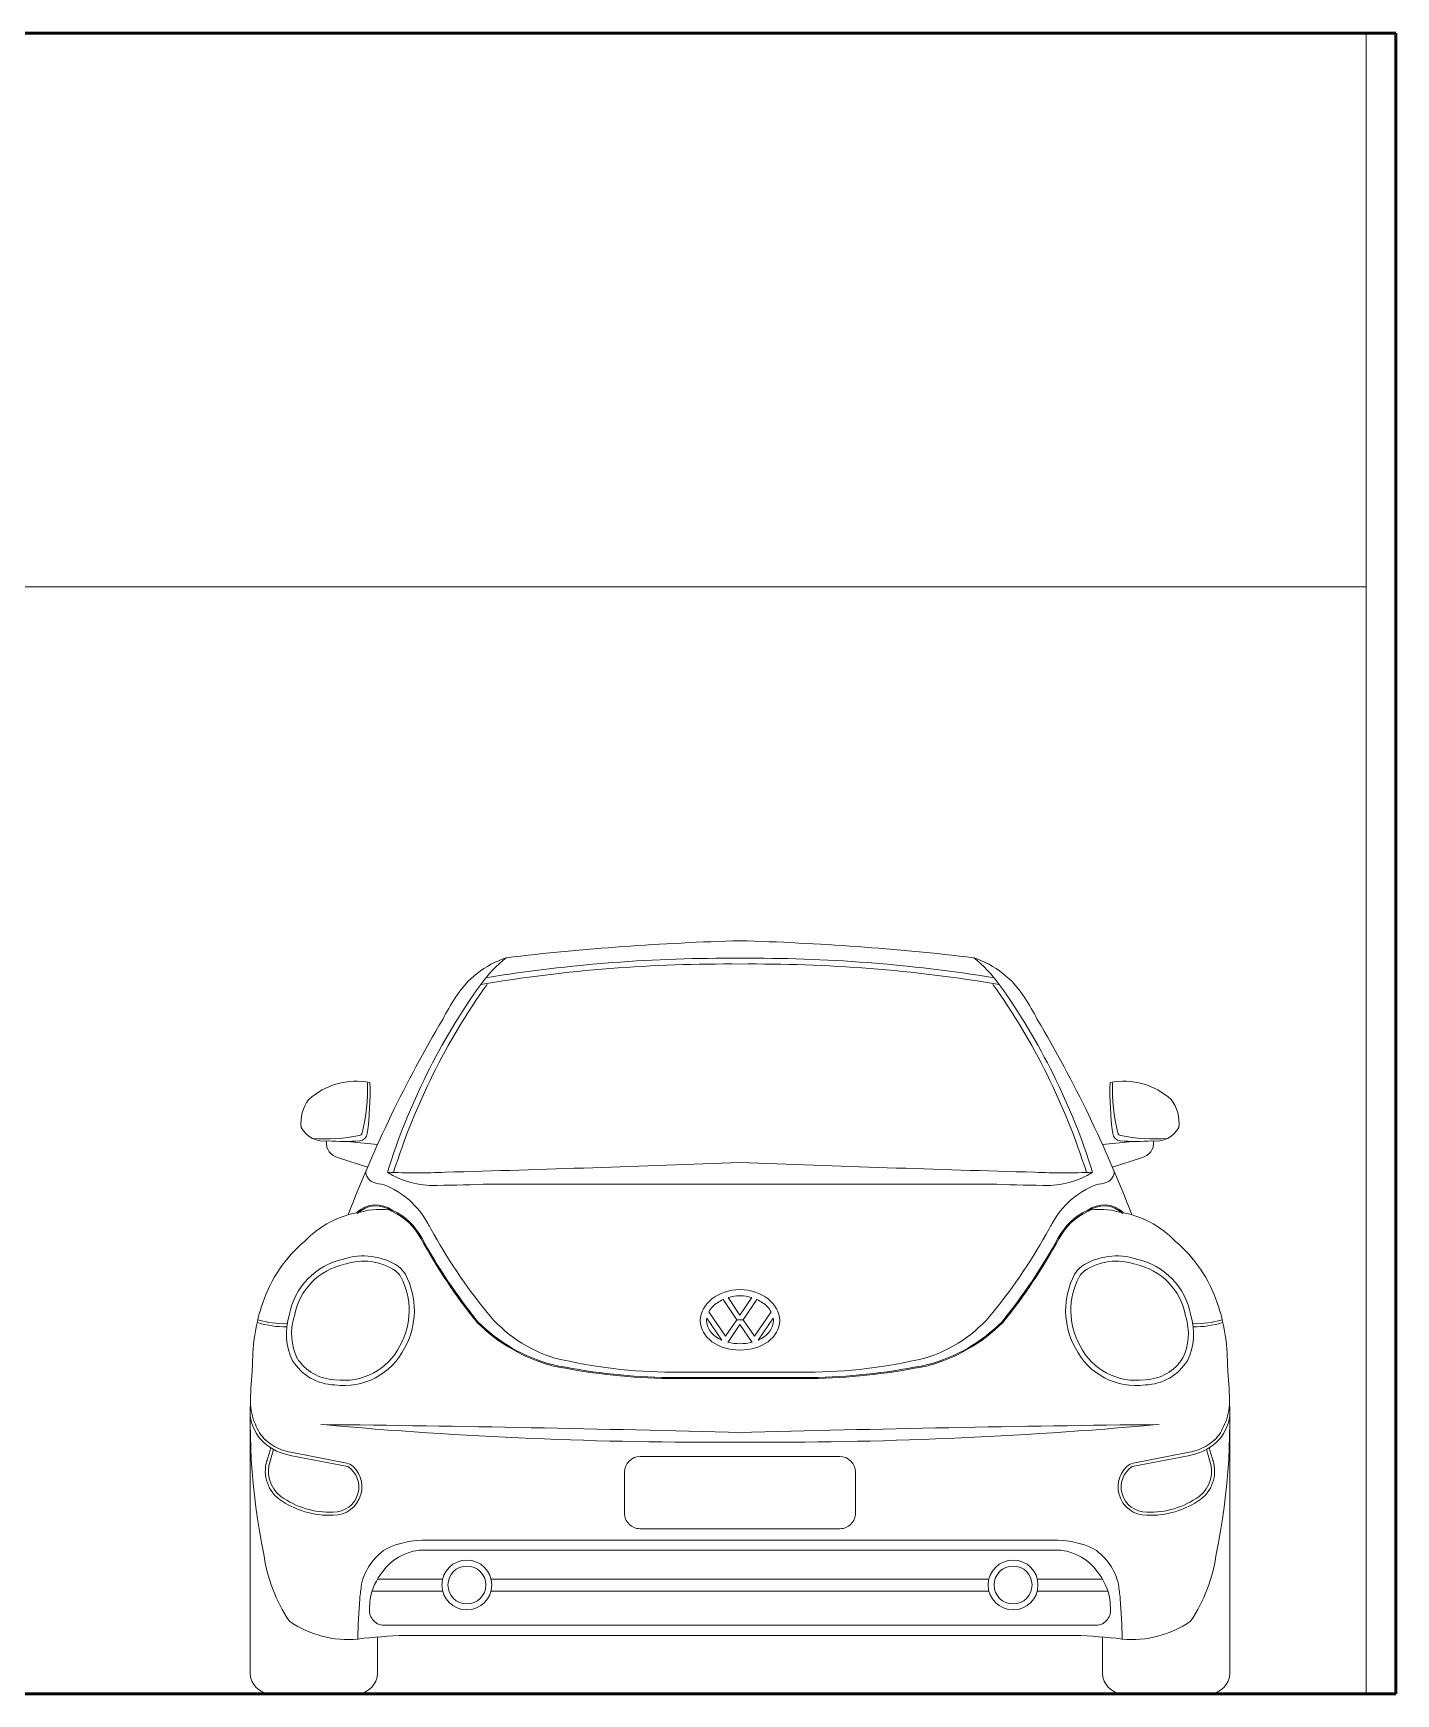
# Model space of a CAD drawing. Header units: millimetres. Extents: x 42 to 552, y 43 to 535.
# Drawn here: x 297.165 to 299.627, y 479.701 to 482.701 of the extents above; entities that cross this region are included whole.
import ezdxf

# ---------------------------------------------------------------- set-up
doc = ezdxf.new("R2010")
doc.units = ezdxf.units.MM
doc.header["$LTSCALE"] = 0.75
doc.header["$MEASUREMENT"] = 0
for name, color, linetype, lineweight in [('Linhas', 7, 'Continuous', 15), ('Linhas finas', 7, 'Continuous', 0), ('Paredes', 7, 'Continuous', 50)]:
    doc.layers.add(name, color=color, linetype=linetype, lineweight=lineweight)

# ---------------------------------------------------------------- blocks, each defined once
blk = doc.blocks.new('BeetleF')
for p, q in [((0.06035097586158145, 0.9978918149004805), (0.1152387311595362, 0.9926204351010917)), ((1.48002256973453, 0.9978918149004805), (1.425134814436575, 0.9926204351010917)), ((0.04484220454494903, 0.9684934529857401), (0.09694025396385086, 0.9511593865034804)), ((1.495531341051162, 0.9684934529857401), (1.443433291632289, 0.9511593865034804)), ((0.3060078537045854, 0.9205808313106694), (0.7701867727980414, 0.9205808313106694)), ((1.234365691891526, 0.9205808313106694), (0.7701867727980414, 0.9205808313106694)), ((0.7440824289298575, 0.6458173120336212), (0.7139500162122943, 0.6900648304721031)), ((0.7644716281881472, 0.6757575454488851), (0.7396238577511838, 0.7122449051193769)), ((0.7701867727980414, 0.6841498693187269), (0.7487217543769589, 0.7156698742806249)), ((0.7701867727980414, 0.6841498693187269), (0.7916517912191523, 0.7156698742806249)), ((0.775901917407964, 0.6757575454488851), (0.8007496878449274, 0.7122449051193769)), ((0.7962911166662536, 0.6458173120336212), (0.8264235293837885, 0.6900648304721031)), ((0.7375538175235761, 0.6386195120609592), (0.7101425081820594, 0.6788712644473627)), ((0.7440824289298575, 0.6458173120336212), (0.7644716281881472, 0.6757575454488851)), ((0.7479868657318036, 0.634766079702942), (0.7701867727980414, 0.6673652215790185)), ((0.7701867727980414, 0.6757575454488851), (0.7644716281881472, 0.6757575454488851)), ((0.7701867727980414, 0.6757575454488851), (0.775901917407964, 0.6757575454488851)), ((0.792386679864336, 0.634766079702942), (0.7701867727980414, 0.6673652215790185)), ((0.7962911166662536, 0.6458173120336212), (0.775901917407964, 0.6757575454488851)), ((0.8028197280725919, 0.6386195120609592), (0.8302310374140518, 0.6788712644473627)), ((0.6286999420992174, 0.5714668628105066), (0.7701867727980414, 0.5714668628105066)), ((0.6479292909075696, 0.581164649983517), (0.7701867727980414, 0.581164649983517)), ((0.8924442546885416, 0.581164649983517), (0.7701867727980414, 0.581164649983517)), ((0.9116736034969222, 0.5714668628105066), (0.7701867727980414, 0.5714668628105066)), ((0.6286999420992174, 0.5695773371158026), (0.7701867727980414, 0.5695773371158026)), ((0.9116736034969222, 0.5695773371158026), (0.7701867727980414, 0.5695773371158026)), ((-0.1150359514135744, 0.4918041621391858), (-0.1150359514135744, 0.03779051389411237)), ((1.655409497009714, 0.4918041621391858), (1.655409497009714, 0.03779051389411237)), ((-0.08651067128602108, 0.4139996538500164), (-0.07770092776598858, 0.444236906732133)), ((-0.08106838006392536, 0.4124140207233893), (-0.07265514147556473, 0.4412903690727958)), ((-0.03966594733086026, 0.4301475319703911), (0.06154199033912278, 0.4105555994765311)), ((-0.03858861862894969, 0.4357127928831055), (0.06261931904106177, 0.4161208603892526)), ((0.5897561938503486, 0.4288232856682477), (0.7701867727980414, 0.4288232856682477)), ((0.950617351745791, 0.4288232856682477), (0.7701867727980414, 0.4288232856682477)), ((1.578962164225061, 0.4357127928831055), (1.477754226555106, 0.4161208603892526)), ((1.580039492927, 0.4301475319703911), (1.478831555256988, 0.4105555994765311)), ((1.621441925660037, 0.4124140207233893), (1.613028687071704, 0.4412903690727958)), ((1.626884216882189, 0.4139996538500164), (1.618074473362157, 0.444236906732133)), ((0.561413308429735, 0.3265675012628257), (0.561413308429735, 0.4004804002476625)), ((0.9789602371663477, 0.3265675012628257), (0.9789602371663477, 0.4004804002476625)), ((0.2047532430350145, 0.277353849369014), (0.7701867727980414, 0.277353849369014)), ((0.7701867727980414, 0.2982246158422406), (0.5897561938503202, 0.2982246158422406)), ((0.7701867727980414, 0.2982246158422406), (0.950617351745791, 0.2982246158422406)), ((1.335620302561097, 0.277353849369014), (0.7701867727980414, 0.277353849369014)), ((0.1918837532060422, 0.2592932037532627), (0.7701867727980414, 0.2592932037532627)), ((1.348489792390069, 0.2592932037532627), (0.7701867727980414, 0.2592932037532627)), ((0.1053118742721324, 0.185258690787137), (0.233094767705154, 0.185258690787137)), ((0.1151591308104685, 0.207240088983685), (0.232928874882333, 0.207240088983685)), ((0.3202714540942395, 0.185258690787137), (0.7701867727980414, 0.185258690787137)), ((0.3204373469171173, 0.207240088983685), (0.7701867727980414, 0.207240088983685)), ((1.219936198679051, 0.207240088983685), (0.7701867727980414, 0.207240088983685)), ((1.220102091501872, 0.185258690787137), (0.7701867727980414, 0.185258690787137)), ((1.435061671323979, 0.185258690787137), (1.307278777890957, 0.185258690787137)), ((1.425214414785643, 0.207240088983685), (1.307444670713835, 0.207240088983685)), ((0.1258363472351505, 0.123736309412795), (0.7701867727980414, 0.123736309412795)), ((1.411025699173933, 0.123736309412795), (0.7701867727980414, 0.123736309412795)), ((0.1150359514136028, 0.1025914380979813), (0.1150359514136028, 0.03779051389410526)), ((0.165060978569926, 0.1055973914591917), (0.7701867727980414, 0.1055973914591917)), ((1.375312567026185, 0.1055973914591917), (0.7701867727980414, 0.1055973914591917)), ((1.425337594182508, 0.1025914380979813), (1.425337594182508, 0.03779051389410526)), ((0.07724543751950819, 0), (-0.07724543751947976, 0)), ((1.463128108076631, 0), (1.617618983115591, 0))]:
    blk.add_line(p, q)
for centre, radius in [((0.2766831108996826, 0.1965789755398752), 0.04503434810594558), ((1.2636904346964, 0.1965789755398752), 0.04503434810594558), ((0.2766831108996826, 0.1965789755398752), 0.03427962315462962), ((1.2636904346964, 0.1965789755398752), 0.03427962315462962)]:
    blk.add_circle(centre, radius)
for centre, radius, start, end in [((0.9042395734713864, -3.415665073364309), 4.778059546491624, 91.60769609731334, 96.68880189698079), ((0.6361339721247248, -3.415665073364309), 4.778059546491624, 83.31119810301921, 88.39230390268668), ((0.4042620023633106, 1.162803736846506), 0.176381218037869, 108.7015683682327, 147.6571681445538), ((0.5229342476623344, 1.116365831043147), 0.2762055122586481, 129.3760751049129, 143.252434085376), ((0.7457122691218103, -1.365089494269224), 2.693879503624297, 89.47944774209756, 99.28659695702204), ((0.7946612764742724, -1.365089494269224), 2.693879503624297, 80.71340304297797, 90.52055225790245), ((1.017439297933777, 1.116365831043147), 0.2762055122586481, 36.74756591462399, 50.62392489508711), ((1.136111543232772, 1.162803736846506), 0.176381218037869, 32.34283185544624, 71.29843163176729), ((0.7457122691218103, -1.375404985453006), 2.693879503624297, 89.47944774209756, 99.48873049920087), ((0.7946612764742724, -1.375404985453006), 2.693879503624297, 80.51126950079913, 90.52055225790245), ((1.284919016099792, 0.5811021570236399), 1.207313067700153, 144.5335372703948, 162.594699663601), ((1.296304543257037, 0.5811021570236399), 1.207313067700153, 144.5335372703948, 162.594699663601), ((0.2440690023390744, 0.5811021570236399), 1.207313067700153, 17.40530033639898, 35.46646272960521), ((0.2554545294963759, 0.5811021570236399), 1.207313067700153, 17.40530033639898, 35.46646272960521), ((0.897538203240714, 0.8607322266098656), 0.7547850353307144, 148.316547610809, 151.7140282368942), ((0.6428353423554256, 0.8607322266098656), 0.7547850353307144, 28.28597176310585, 31.68345238919103), ((2.227230796231623, 0.0357424401784705), 2.318647446270052, 149.3318164468403, 159.0347750386242), ((-0.6868572506355122, 0.0357424401784705), 2.318647446270052, 20.96522496137576, 30.66818355315964), ((0.07677160395837745, 0.9795011338662363), 0.1272911193140711, 78.89846330254299, 132.4281487278204), ((-0.2061890242439119, 1.090144104282977), 0.3033553350903008, 345.331450359644, 2.587736182658379), ((-0.4542990309076913, 1.08603223972732), 0.555884203337253, 352.3538597212449, 1.894600062160555), ((1.994672576503859, 1.08603223972732), 0.555884203337253, 178.1053999378395, 187.6461402787551), ((1.463601941637705, 0.9795011338662363), 0.1272911193140711, 47.57185127217964, 101.101536697457), ((1.746562569840023, 1.090144104282977), 0.3033553350903008, 177.4122638173416, 194.668549640356), ((0.04482961270826991, 1.031944624446261), 0.06806267704075203, 142.4159112439346, 187.4157871174737), ((1.495543932887841, 1.031944624446261), 0.06806267704075203, 352.5842128825263, 37.58408875606538), ((0.01780722523440659, 1.044028165610822), 0.0455344632701743, 207.2772756248495, 280.005722453232), ((1.522566320361705, 1.044028165610822), 0.0455344632701743, 259.994277546768, 332.7227243751505), ((0.01953969389933263, 1.336011441492694), 0.3335067392936557, 266.2264537818485, 280.8184031257078), ((0.05054908631981903, 0.9959247195739174), 0.02801861677927615, 174.2034390354282, 258.247657342361), ((0.05528829059011287, 1.326374122477841), 0.3285213192069999, 264.8359216015703, 274.8270588776545), ((0.08166084330335366, 1.01408058472057), 0.005668577084116659, 274.8270588776463, 352.3538597212456), ((0.08166084330335366, 1.01408058472057), 0.01511620555764442, 274.8270588776463, 352.3538597212456), ((1.458712702292758, 1.01408058472057), 0.01511620555764442, 187.6461402787544, 265.1729411223537), ((1.458712702292758, 1.01408058472057), 0.005668577084116659, 187.6461402787544, 265.1729411223537), ((1.485085255005998, 1.326374122477841), 0.3285213192069999, 265.1729411223455, 275.1640783984297), ((1.520833851696779, 1.336011441492694), 0.3335067392936557, 259.1815968742922, 273.7735462181515), ((1.489824459276321, 0.9959247195739174), 0.02801861677927615, 281.752342657639, 5.796560964571833), ((-1.176892377350441, 51.22073305065028), 50.29838644038247, 271.6116821160077, 272.2185065267365), ((2.717265922946552, 51.22073305065028), 50.29838644038247, 267.7814934732635, 268.3883178839923), ((0.1144405771545394, 0.943173946662295), 0.02036660700660066, 176.0606846080357, 249.5539809631655), ((0.1853289894263241, 2.254270937465346), 1.31307404661994, 267.7110321974832, 272.2889678025168), ((0.2147667730870353, 1.07079168893798), 0.1524102475042883, 237.5039200480723, 272.2710723246789), ((1.355044556169787, 2.254270937465346), 1.31307404661994, 267.7110321974832, 272.2889678025168), ((1.325606772509047, 1.07079168893798), 0.1524102475042883, 267.7289276753211, 302.4960799519276), ((1.425932968441572, 0.943173946662295), 0.02036660700660066, 290.4460190368345, 3.93931539196433), ((0.1622723267811352, 1.113288567446645), 0.1970153373573682, 253.8058198011068, 259.6756159843204), ((0.07240447055974641, 0.7782318746031365), 0.1514031306471866, 28.22375800511727, 68.87811799708012), ((0.1958452101657713, 3.687459450194375), 2.769070800768243, 270.3121292953149, 272.2800141800524), ((1.34452833543034, 3.687459450194375), 2.769070800768243, 267.7199858199476, 269.6878707046851), ((1.467969075036365, 0.7782318746031365), 0.1514031306471866, 111.1218820029199, 151.7762419948828), ((1.378101218814976, 1.113288567446645), 0.1970153373573682, 280.3243840156796, 286.1941801988932), ((0.1110730006530787, 0.696498887473961), 0.1758215610746895, 98.64734197450697, 136.3733658924494), ((0.1124107152414808, 0.8323744585718096), 0.05090944792117805, 53.08712628661015, 133.9985006671147), ((0.1124107152414808, 0.8323744585718096), 0.04901992222647249, 53.08712628661015, 133.9985006671147), ((0.1196832460264261, 0.7474629642021249), 0.1277594359036967, 79.49025286102491, 105.920771242535), ((0.09425794555124867, 0.7695559052360004), 0.1125288467318305, 28.20337413647522, 64.79335592901204), ((0.09425794555124867, 0.7695559052360004), 0.114418372426536, 28.20337413647522, 64.79335592901204), ((1.446115600044863, 0.7695559052360004), 0.114418372426536, 115.206644070988, 151.7966258635248), ((1.446115600044863, 0.7695559052360004), 0.1125288467318305, 115.206644070988, 151.7966258635248), ((1.427962830354659, 0.8323744585718096), 0.05090944792117805, 46.0014993328853, 126.9128737133898), ((1.420690299569685, 0.7474629642021249), 0.1277594359036967, 74.07922875746502, 100.5097471389751), ((1.427962830354659, 0.8323744585718096), 0.04901992222647249, 46.0014993328853, 126.9128737133898), ((1.429300544943032, 0.696498887473961), 0.1758215610746895, 43.62663410755057, 81.35265802549303), ((0.1107968810362934, 0.7860781649953914), 0.114418372426536, 28.20337413647522, 33.86284970454717), ((1.085784952880175, 1.316633504563825), 0.9955798244742216, 208.5937702302557, 219.0979419151952), ((0.4545885927159361, 1.316633504563825), 0.9955798244742216, 320.9020580848048, 331.4062297697442), ((1.429576664559789, 0.7860781649953914), 0.114418372426536, 146.1371502954528, 151.7966258635248), ((0.1453471685176169, 0.6257241097202453), 0.2509827101128322, 130.0638751395095, 161.2122552116545), ((1.06924601739513, 1.300111244804434), 0.9974693501689271, 208.5937702302557, 219.0979419151952), ((1.06924601739513, 1.300111244804434), 0.9955798244742216, 208.5937702302557, 219.0979419151952), ((0.4711275282009808, 1.300111244804434), 0.9955798244742216, 320.9020580848048, 331.4062297697442), ((0.4711275282009808, 1.300111244804434), 0.9974693501689271, 320.9020580848048, 331.4062297697442), ((1.395026377078551, 0.6257241097202453), 0.2509827101128322, 18.78774478834548, 49.93612486049053), ((0.07944062092701643, 0.6619575990536006), 0.1258806773528059, 101.9209425334153, 169.8354948579622), ((0.08975728301030017, 0.6771229704690995), 0.113943692339452, 56.29881973385459, 108.5869510107049), ((0.08975728301030017, 0.6771229704690995), 0.1044960638659243, 56.29881973385459, 108.5869510107049), ((1.450616262585811, 0.6771229704690995), 0.113943692339452, 71.41304898929505, 123.7011802661454), ((1.450616262585811, 0.6771229704690995), 0.1044960638659243, 71.41304898929505, 123.7011802661454), ((1.460932924669095, 0.6619575990536006), 0.1258806773528059, 10.1645051420378, 78.07905746658473), ((0.07944062092701643, 0.6619575990536006), 0.1164330488792781, 101.9209425334153, 169.8354948579622), ((0.121682165887222, 0.7312443599351468), 0.04187373608793538, 31.16000264700037, 52.4216825311346), ((0.121682165887222, 0.7312443599351468), 0.05132136456146314, 31.16000264700037, 52.4216825311346), ((0.04126224199691819, 0.6925191454787196), 0.1309845820007405, 330.9049934510792, 27.70074655673175), ((0.04126224199691819, 0.6925191454787196), 0.1404322104742682, 330.9049934510792, 27.70074655673175), ((1.499111303599193, 0.6925191454787196), 0.1404322104742682, 152.2992534432682, 209.095006548921), ((1.499111303599193, 0.6925191454787196), 0.1309845820007405, 152.2992534432682, 209.095006548921), ((1.418691379708889, 0.7312443599351468), 0.05132136456146314, 127.5783174688654, 148.8399973529996), ((1.418691379708889, 0.7312443599351468), 0.04187373608793538, 127.5783174688654, 148.8399973529996), ((1.460932924669095, 0.6619575990536006), 0.1164330488792781, 10.1645051420378, 78.07905746658473), ((0.2260303536396577, 0.5967321978430071), 0.3367073498997925, 160.9634589360875, 180.2989182539936), ((1.31434319195651, 0.5967321978430071), 0.3367073498997925, 359.7010817460064, 19.03654106391249), ((-0.05389441944925011, 0.8199864711923439), 0.1568838781779387, 252.2958052355566, 271.8408907052601), ((-0.05389441944925011, 0.8254696126665593), 0.1568838781779387, 252.676507067428, 271.8408907052601), ((0.06303093439058216, 0.6507337009789609), 0.1125761407810276, 162.7205889273873, 205.8267715428548), ((0.06303093439058216, 0.6507337009789609), 0.1031285123074998, 162.7205889273873, 205.8267715428548), ((0.5076783535204186, 0.8821783798518226), 0.2995815371862018, 224.8443698484898, 255.007121136047), ((0.5076783535204186, 0.8821783798518226), 0.2976920114914962, 224.8443698484898, 255.007121136047), ((0.507223875479724, 0.8458156423729122), 0.2496567009631054, 218.9788713501704, 253.3874725937913), ((1.033149670116387, 0.8458156423729122), 0.2496567009631054, 286.6125274062086, 321.0211286498297), ((1.032695192075693, 0.8821783798518226), 0.2976920114914962, 284.992878863953, 315.1556301515102), ((1.032695192075693, 0.8821783798518226), 0.2995815371862018, 284.992878863953, 315.1556301515102), ((1.477342611205586, 0.6507337009789609), 0.1031285123074998, 334.1732284571452, 17.27941107261271), ((1.477342611205586, 0.6507337009789609), 0.1125761407810276, 334.1732284571452, 17.27941107261271), ((1.594267965045361, 0.8254696126665593), 0.1568838781779387, 268.1591092947399, 287.323492932572), ((1.594267965045361, 0.8199864711923439), 0.1568838781779387, 268.1591092947399, 287.7041947644434), ((0.04064732835399809, 0.6510367934262646), 0.0931015884818178, 212.0078067268259, 268.1536673821401), ((0.04064732835399809, 0.6510367934262646), 0.08365396000829003, 212.0078067268259, 268.1536673821401), ((0.05440367982600947, 0.6795989337304498), 0.1227642749883759, 262.1552606769272, 333.1923698854021), ((0.05440367982600947, 0.6795989337304498), 0.1133166465148481, 262.1552606769272, 333.1923698854021), ((0.648641187685115, 1.484699022317287), 0.9035346527862647, 256.3781696290553, 269.954856534948), ((0.8917323579109961, 1.484699022317287), 0.9035346527862647, 270.0451434650521, 283.6218303709447), ((1.485969865770102, 0.6795989337304498), 0.1227642749883759, 206.8076301145979, 277.8447393230729), ((1.485969865770102, 0.6795989337304498), 0.1133166465148481, 206.8076301145979, 277.8447393230729), ((1.499726217242113, 0.6510367934262646), 0.08365396000829003, 271.84633261786, 327.9921932731739), ((1.499726217242113, 0.6510367934262646), 0.0931015884818178, 271.84633261786, 327.9921932731739), ((1.075881658383651, 0.4931134016971193), 1.190918329455609, 175.0933563342452, 191.665418215055), ((0.6616488742434115, 1.711760416581839), 1.142659012007297, 258.3179726413713, 268.344891448602), ((0.6616488742434115, 1.711760416581839), 1.140769486312592, 258.3179726413713, 268.344891448602), ((0.8787246713526997, 1.711760416581839), 1.140769486312592, 271.655108551398, 281.6820273586287), ((0.8787246713526997, 1.711760416581839), 1.142659012007297, 271.655108551398, 281.6820273586287), ((0.4644918872124606, 0.4931134016971193), 1.190918329455609, 348.334581784945, 4.906643665754786), ((-0.01686974817860687, 0.5279507747854453), 0.0976695651861195, 180.2317035416875, 204.8704126966222), ((1.55724329377469, 0.5279507747854453), 0.0976695651861195, 335.1295873033777, 359.7682964583123), ((-0.03199387339131476, 0.5138235958972679), 0.08394190589229883, 188.5265315723144, 225.1724515107602), ((-0.03199387339131476, 0.5138235958972679), 0.07827332880818216, 200.1390285570755, 225.1724515107602), ((-0.4381891724234777, -42.47401029055), 42.96278918108348, 88.38459938360556, 89.39871103970589), ((0.7117811619310999, 8.072704069638448), 7.618088880477204, 264.7669339552822, 270.4392739227), ((1.978562718019589, -42.47401029055), 42.96278918108348, 90.60128896029411, 91.61540061639444), ((0.8285923836650397, 8.072704069638448), 7.618088880477204, 269.5607260773, 275.2330660447178), ((1.572367418987426, 0.5138235958972679), 0.07827332880818216, 314.8275484892398, 339.8609714429245), ((1.572367418987426, 0.5138235958972679), 0.08394190589229883, 314.8275484892398, 351.4734684276856), ((-0.02442413142270539, 0.5296769505936503), 0.1006897121043741, 228.4789584013079, 261.2934331591459), ((-0.02442413142270539, 0.5296769505936503), 0.09502113502025746, 228.4789584013079, 261.2934331591459), ((1.564797677018817, 0.5296769505936503), 0.09502113502025746, 278.7065668408541, 311.5210415986921), ((1.564797677018817, 0.5296769505936503), 0.1006897121043741, 278.7065668408541, 311.5210415986921), ((-0.02418348920150493, 0.4021549176882324), 0.06347117221196232, 157.735928833695, 232.2739433830899), ((-0.02418348920150493, 0.4021549176882324), 0.05780259512784564, 157.735928833695, 232.2739433830899), ((0.5897561938503486, 0.4004804002476625), 0.0283428854205833, 90, 180), ((0.950617351745791, 0.4004804002476625), 0.0283428854205833, 0, 90), ((1.564557034797616, 0.4021549176882324), 0.05780259512784564, 307.7260566169101, 22.26407116630498), ((1.564557034797616, 0.4021549176882324), 0.06347117221196232, 307.7260566169101, 22.26407116630498), ((0.03727720716321414, 0.3737569972863533), 0.04407853021285716, 344.2260916475838, 56.59937526380765), ((0.03727720716321414, 0.3737569972863533), 0.04974710729697382, 344.2260916475838, 56.59937526380765), ((1.503096338432925, 0.3737569972863533), 0.04974710729697382, 123.4006247361923, 195.7739083524162), ((1.503096338432925, 0.3737569972863533), 0.04407853021285716, 123.4006247361923, 195.7739083524162), ((0.03592745250378471, 0.3735855379353019), 0.05100254362563097, 268.731882365714, 344.8983826514531), ((0.03592745250378471, 0.3735855379353019), 0.0453339665415143, 268.731882365714, 344.8983826514531), ((1.504446093092326, 0.3735855379353019), 0.05100254362563097, 195.1016173485467, 271.268117634286), ((1.504446093092326, 0.3735855379353019), 0.0453339665415143, 195.1016173485467, 271.268117634286), ((0.0283539436348974, 0.4787240077242814), 0.1562732933798732, 234.2896838267814, 272.5003565975356), ((0.0283539436348974, 0.4787240077242814), 0.1506047162957566, 234.2896838267814, 272.5003565975356), ((1.512019601961271, 0.4787240077242814), 0.1562732933798732, 267.4996434024643, 305.7103161732186), ((1.512019601961271, 0.4787240077242814), 0.1506047162957566, 267.4996434024643, 305.7103161732186), ((0.5897561938503202, 0.3265675012628257), 0.0283428854205833, 179.9999999999969, 270), ((0.950617351745791, 0.3265675012628257), 0.0283428854205833, 270, 3.053332494204976e-12), ((0.1993326823364043, 0.1193934192145818), 0.158053408608797, 88.03461267530449, 116.0092165802868), ((1.341040863259707, 0.1193934192145818), 0.158053408608797, 63.99078341971315, 91.9653873246955), ((0.193829885874635, 0.2913619994344288), 0.2869374915658126, 187.8213465206425, 213.9306233954928), ((0.1877756270361601, 0.1747605819404754), 0.1041563804968003, 123.6743898539721, 167.2169090016306), ((0.2001105086687573, 0.1664725619246994), 0.09318917368806372, 96.62558544415948, 144.2783605543638), ((0.2087910642729867, 0.07839549561297687), 0.1816860973710494, 95.33954551742507, 96.13998989465952), ((1.331582481323125, 0.07839549561297687), 0.1816860973710494, 83.86001010534048, 84.66045448257492), ((1.340263036927411, 0.1664725619246994), 0.09318917368806372, 35.72163944563616, 83.37441455584052), ((1.352597918559951, 0.1747605819404754), 0.1041563804968003, 12.78309099836944, 56.32561014602788), ((1.346543659721476, 0.2913619994344288), 0.2869374915658126, 326.0693766045072, 352.1786534793575), ((0.2144891274453471, 0.1495457097872652), 0.1148698812672301, 141.6101943359448, 169.3951352127893), ((1.325884418150764, 0.1495457097872652), 0.1148698812672301, 10.6048647872107, 38.38980566405522), ((0.6814746715351987, 0.1127619921086627), 0.6013181542544989, 171.8694091706017, 174.3770408273138), ((0.8588988740609125, 0.1127619921086627), 0.6013181542544989, 5.622959172686172, 8.13059082939833), ((1.122012582395712, 0.08441622002823124), 1.042620923290251, 175.1989151267973, 179.2001040210864), ((0.1275920968286641, 0.1508019340653384), 0.02712251268720578, 175.0538814968029, 273.711582113695), ((0.869295483914982, 0.1176610134250531), 0.7695432161444827, 176.0489499828392, 177.5257324039861), ((1.412781448767447, 0.1508019340653384), 0.02712251268720578, 266.288417886305, 4.946118503197103), ((0.6710780616811292, 0.1176610134250531), 0.7695432161444827, 2.642529101750421, 3.951050017160823), ((0.4183609632003993, 0.08441622002823124), 1.042620923290251, 0.7998959789135481, 4.801084873202673), ((0.06164062810404403, 0.2841027439837234), 0.1859899493077426, 235.2975476889558, 275.5081358846759), ((1.478732917492067, 0.2841027439837234), 0.1859899493077426, 264.491864115324, 304.7024523110442), ((0.2021019378628353, -0.9285984757943879), 1.034858987741677, 92.05123991531336, 96.8043081003942), ((1.338271607733276, -0.9285984757943879), 1.034858987741677, 83.19569189960579, 87.94876008468663), ((-0.07724543751947976, 0.03779051389411237), 0.03779051389411107, 180, 270), ((0.07724543751950819, 0.03779051389411237), 0.03779051389411107, 270, 359.999999999997), ((1.463128108076631, 0.03779051389411237), 0.03779051389411107, 180.000000000003, 270), ((1.617618983115591, 0.03779051389411237), 0.03779051389411107, 270, 0)]:
    blk.add_arc(centre, radius, start, end)
blk.add_ellipse((0.7701867727980698, 0.6757575454488816), major_axis=(0.07167045698777047, 0.00348140688284435), ratio=0.761815013486762, start_param=1.533807886831881, end_param=4.675400540421674)
at = {"extrusion": (0, 0, -1)}
blk.add_ellipse((0.7701867727981266, 0.6757575454488816), major_axis=(-0.07167045698777047, 0.00348140688284435), ratio=0.761815013486762, start_param=1.533807886831881, end_param=4.675400540421674, dxfattribs=at)
for points, knots in [([(0.739623857755987, 0.7122449051115325), (0.7322086342923626, 0.7088958908807328), (0.7257529187332352, 0.7045043494535648), (0.7180321843446222, 0.6964786498508673), (0.7157084095825894, 0.6933126642444378), (0.7139500162123795, 0.6900648304721031)], [2.048402477628191, 2.048402477628191, 2.048402477628191, 2.048402477628191, 2.462227658442922, 2.462227658442922, 2.711299383168879, 2.711299383168879, 2.711299383168879, 2.711299383168879]), ([(0.7701867727981266, 0.7190924156127423), (0.7680012833897649, 0.719051285396688), (0.7658142760149644, 0.7189208479876399), (0.7585160052159381, 0.718170686651888), (0.7534969653451071, 0.7171322218623217), (0.7487217543769589, 0.7156698742806213)], [1.53736359496605, 1.53736359496605, 1.53736359496605, 1.53736359496605, 1.641485105628615, 1.641485105628615, 1.886593395698188, 1.886593395698188, 1.886593395698188, 1.886593395698188]), ([(0.7701867727980698, 0.7190924156127423), (0.7723722622063747, 0.719051285396688), (0.774559269581232, 0.7189208479876399), (0.7818575403802583, 0.718170686651888), (0.7868765802510325, 0.7171322218623217), (0.7916517912191807, 0.7156698742806213)], [1.53736359496605, 1.53736359496605, 1.53736359496605, 1.53736359496605, 1.641485105628615, 1.641485105628615, 1.886593395698188, 1.886593395698188, 1.886593395698188, 1.886593395698188]), ([(0.8007496878401525, 0.7122449051115325), (0.808164911303777, 0.7088958908807328), (0.8146206268629044, 0.7045043494535648), (0.8223413612515174, 0.6964786498508673), (0.8246651360135502, 0.6933126642444378), (0.8264235293838169, 0.6900648304721031)], [2.048402477628191, 2.048402477628191, 2.048402477628191, 2.048402477628191, 2.462227658442922, 2.462227658442922, 2.711299383168879, 2.711299383168879, 2.711299383168879, 2.711299383168879]), ([(0.7101425081821162, 0.6788712644473662), (0.7095594224306296, 0.6749630977719434), (0.7097299393351477, 0.6710487666134952), (0.7131888149132237, 0.6564885969827685), (0.7221843404083756, 0.6458266921204583), (0.736651552217154, 0.6390235731247884), (0.737100491776971, 0.638819225164994), (0.7375538175235761, 0.6386195120609486)], [2.991978323280915, 2.991978323280915, 2.991978323280915, 2.991978323280915, 3.282970211257229, 3.282970211257229, 4.103712764071537, 4.103712764071537, 4.129719848960893, 4.129719848960893, 4.129719848960893, 4.129719848960893]), ([(0.8302310374140802, 0.6788712644473662), (0.8308141231655668, 0.6749630977719434), (0.8306436062609919, 0.6710487666134952), (0.8271847306829159, 0.6564885969827685), (0.8181892051878208, 0.6458266921204583), (0.8037219933789856, 0.6390235731247884), (0.8032730538192254, 0.638819225164994), (0.8028197280725635, 0.6386195120609486)], [2.991978323280915, 2.991978323280915, 2.991978323280915, 2.991978323280915, 3.282970211257229, 3.282970211257229, 4.103712764071537, 4.103712764071537, 4.129719848960893, 4.129719848960893, 4.129719848960893, 4.129719848960893])]:
    blk.add_open_spline(points, degree=3, knots=knots)
for points in [[(0.7481391012480572, 0.6349896278096239), (0.7551237760151253, 0.6331951392449966), (0.7626541129966995, 0.6323263071074905), (0.770186772798013, 0.6324662425620033)], [(0.7922344443480824, 0.6349896278096239), (0.7852497695810712, 0.6331951392449966), (0.7777194325994969, 0.6323263071074905), (0.7701867727981266, 0.6324662425620033)]]:
    blk.add_open_spline(points, degree=3)

msp = doc.modelspace()

# ---------------------------------------------------------------- linework, layer by layer
at = {"layer": 'Linhas'}
msp.add_line((299.5736594871655, 479.7010886521988), (299.5736594871655, 482.7010886521987), dxfattribs=at)
at = {"layer": 'Linhas finas'}
msp.add_line((294.8231209975145, 481.7010886521988), (299.5736594871655, 481.7010886521988), dxfattribs=at)
at = {"layer": 'Paredes'}
for p, q in [((294.8231209975145, 482.7010886521985), (299.6272312564533, 482.7010886521985)), ((299.6272312564533, 479.7010886521988), (299.6272312564533, 482.7010886521987)), ((281.7072312564553, 479.7010886521991), (299.6272312564533, 479.7010886521991))]:
    msp.add_line(p, q, dxfattribs=at)

# ---------------------------------------------------------------- block references
at = {"layer": 'Linhas finas', "xscale": -1}
msp.add_blockref('BeetleF', (299.2122417415349, 479.7010886521988), dxfattribs=at)

doc.saveas('drawing.dxf')
